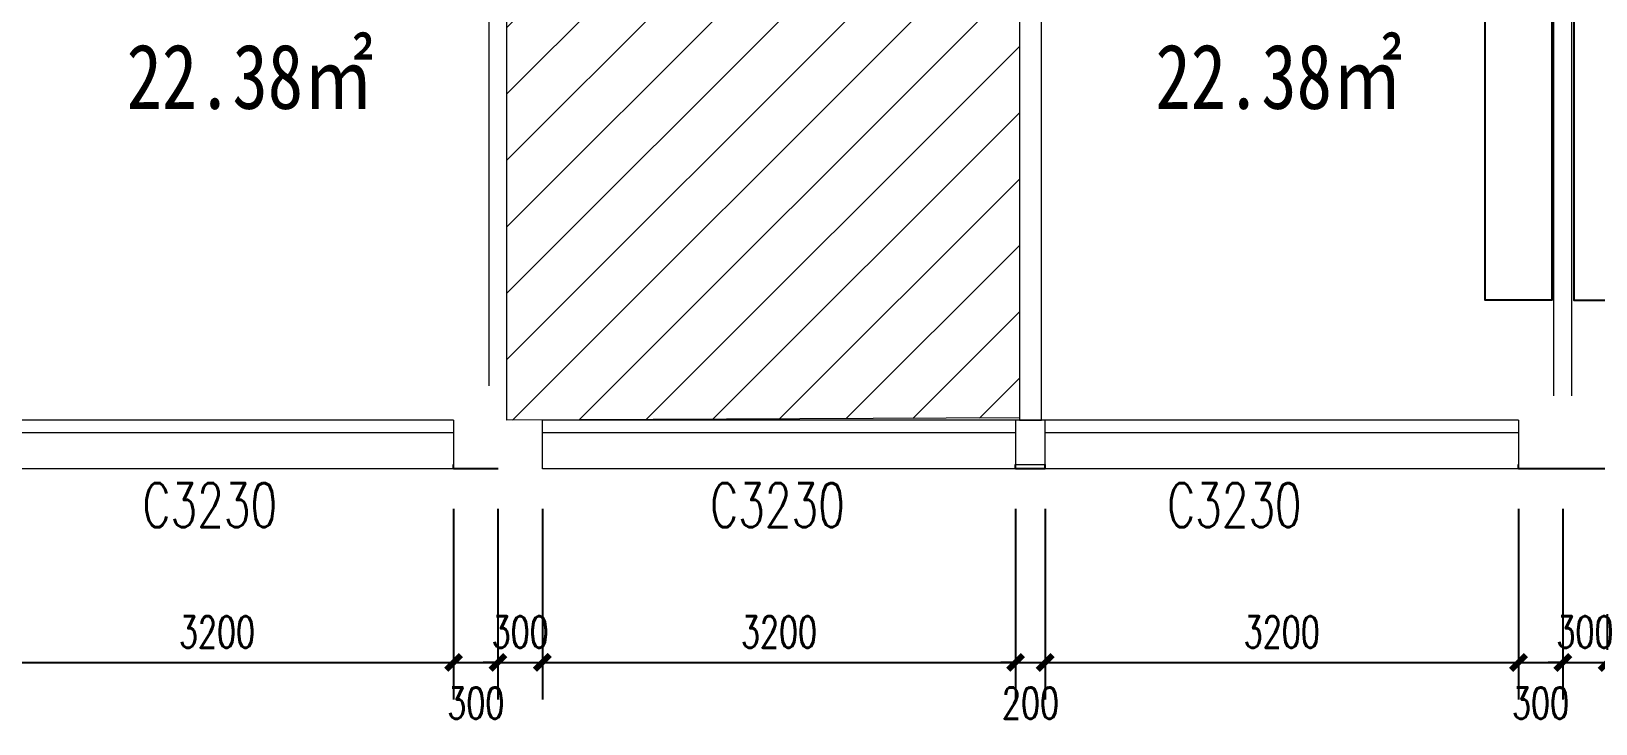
# Model space of a CAD drawing. Header units: millimetres. Extents: x 164760 to 3716174, y -1766400 to 11969.
# Drawn here: x 3535139 to 3545718, y -1764037 to -1759352 of the extents above; entities that cross this region are included whole.
import ezdxf

# ---------------------------------------------------------------- set-up
doc = ezdxf.new("R2010")
doc.units = ezdxf.units.MM
doc.header["$LTSCALE"] = 1000
doc.linetypes.add('DASH', pattern=[0.35, 0.25, -0.1])
doc.layers.get('0').update_dxf_attribs({"color": 253, "linetype": 'CONTINUOUS'})
doc.layers.get('Defpoints').update_dxf_attribs({"color": 250, "linetype": 'CONTINUOUS', "lineweight": 0})
for name, color, linetype in [('FC-Text Annotation', 253, 'CONTINUOUS'), ('PUB_DIM', 253, 'CONTINUOUS'), ('SURFACE', 253, 'CONTINUOUS'), ('WINDOW_TEXT', 253, 'CONTINUOUS'), ('平面家具', 253, 'CONTINUOUS')]:
    doc.layers.add(name, color=color, linetype=linetype)
for name, color, linetype, lineweight in [('FF-Text【平面文字】', 253, 'CONTINUOUS', 0), ('RC-Text【天花文字】', 253, 'CONTINUOUS', 0), ('WALL', 253, 'CONTINUOUS', 0), ('Wall【墙体】', 253, 'CONTINUOUS', 0), ('WINDOW', 253, 'CONTINUOUS', 0), ('Xline【辅助线】', 253, 'CONTINUOUS', 0)]:
    doc.layers.add(name, color=color, linetype=linetype, lineweight=lineweight)
doc.styles.add('_TCH_DIM_T3', font='SIMPLEX', dxfattribs={"width": 0.705882, "bigfont": 'GBCBIG'})
doc.styles.add('_TCH_WINDOW', font='SIMPLEX', dxfattribs={"bigfont": 'GBCBIG'})
doc.styles.add('文字', font='')
doc.styles.get('文字').set_extended_font_data('SimSun')
doc.dimstyles.new('_TCH_ARCH&&100', dxfattribs={"dimtxt": 212.5, "dimasz": 100, "dimexe": 250, "dimexo": 300, "dimgap": 100, "dimtad": 1, "dimdec": 0, "dimzin": 0, "dimdsep": 46, "dimtxsty": '_TCH_DIM_T3', "dimblk": 'ARCHTICK', "dimcen": 0.09, "dimclrt": 7, "dimazin": 2, "dimtfac": 1, "dimtdec": 0, "dimtix": 1, "dimtmove": 2, "dimatfit": 3, "dimtolj": 1, "dimtzin": 0, "dimarcsym": 0})

# ---------------------------------------------------------------- blocks, each defined once
blk = doc.blocks.new('_ArchTick')
at = {"color": 2, "linetype": 'ByBlock', "const_width": 0.4}
blk.add_lwpolyline([(-0.5, -0.5), (0.5, 0.5)], dxfattribs=at)
blk = doc.blocks.new('*D174')
at = {"layer": 'Defpoints', "color": 0, "transparency": 16777216}
for p in [(3534795, -1762282), (3537995, -1762282), (3537995, -1763622)]:
    blk.add_point(p, dxfattribs=at)
at = {"layer": 'PUB_DIM', "color": 0, "lineweight": -2, "transparency": 16777216}
for p, q in [((3534795, -1762582), (3534795, -1763872)), ((3537995, -1762582), (3537995, -1763872)), ((3534795, -1763622), (3537995, -1763622))]:
    blk.add_line(p, q, dxfattribs=at)
at = {"layer": 'PUB_DIM', "color": 0, "lineweight": -2, "transparency": 16777216, "xscale": 100, "yscale": 100, "zscale": 100, "rotation": 180}
blk.add_blockref('_ArchTick', (3534795, -1763622), dxfattribs=at)
at = {"layer": 'PUB_DIM', "color": 0, "lineweight": -2, "transparency": 16777216, "xscale": 100, "yscale": 100, "zscale": 100}
blk.add_blockref('_ArchTick', (3537995, -1763622), dxfattribs=at)
at = {"layer": 'PUB_DIM', "color": 7, "transparency": 16777216, "insert": (3536395, -1763416), "char_height": 212.5, "attachment_point": 5, "style": '_TCH_DIM_T3'}
blk.add_mtext('\\A1;3200', dxfattribs=at)
blk = doc.blocks.new('*D175')
at = {"layer": 'Defpoints', "color": 0, "transparency": 16777216}
for p in [(3537995, -1762282), (3538295, -1762282), (3538295, -1763622)]:
    blk.add_point(p, dxfattribs=at)
at = {"layer": 'PUB_DIM', "color": 0, "lineweight": -2, "transparency": 16777216}
for p, q in [((3537995, -1762582), (3537995, -1763872)), ((3538295, -1762582), (3538295, -1763872)), ((3537995, -1763622), (3538295, -1763622))]:
    blk.add_line(p, q, dxfattribs=at)
at = {"layer": 'PUB_DIM', "color": 0, "lineweight": -2, "transparency": 16777216, "xscale": 100, "yscale": 100, "zscale": 100, "rotation": 180}
blk.add_blockref('_ArchTick', (3537995, -1763622), dxfattribs=at)
at = {"layer": 'PUB_DIM', "color": 0, "lineweight": -2, "transparency": 16777216, "xscale": 100, "yscale": 100, "zscale": 100}
blk.add_blockref('_ArchTick', (3538295, -1763622), dxfattribs=at)
at = {"layer": 'PUB_DIM', "color": 7, "transparency": 16777216, "insert": (3538145, -1763897), "char_height": 212.5, "attachment_point": 5, "style": '_TCH_DIM_T3'}
blk.add_mtext('\\A1;300', dxfattribs=at)
blk = doc.blocks.new('*D176')
at = {"layer": 'Defpoints', "color": 0, "transparency": 16777216}
for p in [(3538295, -1762282), (3538595, -1762282), (3538595, -1763622)]:
    blk.add_point(p, dxfattribs=at)
at = {"layer": 'PUB_DIM', "color": 0, "lineweight": -2, "transparency": 16777216}
for p, q in [((3538295, -1762582), (3538295, -1763872)), ((3538595, -1762582), (3538595, -1763872)), ((3538295, -1763622), (3538195, -1763622)), ((3538295, -1763622), (3538595, -1763622)), ((3538595, -1763622), (3538695, -1763622))]:
    blk.add_line(p, q, dxfattribs=at)
at = {"layer": 'PUB_DIM', "color": 0, "lineweight": -2, "transparency": 16777216, "xscale": 100, "yscale": 100, "zscale": 100}
blk.add_blockref('_ArchTick', (3538295, -1763622), dxfattribs=at)
at = {"layer": 'PUB_DIM', "color": 0, "lineweight": -2, "transparency": 16777216, "xscale": 100, "yscale": 100, "zscale": 100, "rotation": 180}
blk.add_blockref('_ArchTick', (3538595, -1763622), dxfattribs=at)
at = {"layer": 'PUB_DIM', "color": 7, "transparency": 16777216, "insert": (3538445, -1763416), "char_height": 212.5, "attachment_point": 5, "style": '_TCH_DIM_T3'}
blk.add_mtext('\\A1;300', dxfattribs=at)
blk = doc.blocks.new('*D177')
at = {"layer": 'Defpoints', "color": 0, "transparency": 16777216}
for p in [(3538595, -1762282), (3541795, -1762282), (3541795, -1763622)]:
    blk.add_point(p, dxfattribs=at)
at = {"layer": 'PUB_DIM', "color": 0, "lineweight": -2, "transparency": 16777216}
for p, q in [((3538595, -1762582), (3538595, -1763872)), ((3541795, -1762582), (3541795, -1763872)), ((3538595, -1763622), (3541795, -1763622))]:
    blk.add_line(p, q, dxfattribs=at)
at = {"layer": 'PUB_DIM', "color": 0, "lineweight": -2, "transparency": 16777216, "xscale": 100, "yscale": 100, "zscale": 100, "rotation": 180}
blk.add_blockref('_ArchTick', (3538595, -1763622), dxfattribs=at)
at = {"layer": 'PUB_DIM', "color": 0, "lineweight": -2, "transparency": 16777216, "xscale": 100, "yscale": 100, "zscale": 100}
blk.add_blockref('_ArchTick', (3541795, -1763622), dxfattribs=at)
at = {"layer": 'PUB_DIM', "color": 7, "transparency": 16777216, "insert": (3540195, -1763416), "char_height": 212.5, "attachment_point": 5, "style": '_TCH_DIM_T3'}
blk.add_mtext('\\A1;3200', dxfattribs=at)
blk = doc.blocks.new('*D178')
at = {"layer": 'Defpoints', "color": 0, "transparency": 16777216}
for p in [(3541795, -1762282), (3541995, -1762282), (3541995, -1763622)]:
    blk.add_point(p, dxfattribs=at)
at = {"layer": 'PUB_DIM', "color": 0, "lineweight": -2, "transparency": 16777216}
for p, q in [((3541795, -1762582), (3541795, -1763872)), ((3541995, -1762582), (3541995, -1763872)), ((3541795, -1763622), (3541695, -1763622)), ((3541795, -1763622), (3541995, -1763622)), ((3541995, -1763622), (3542095, -1763622))]:
    blk.add_line(p, q, dxfattribs=at)
at = {"layer": 'PUB_DIM', "color": 0, "lineweight": -2, "transparency": 16777216, "xscale": 100, "yscale": 100, "zscale": 100}
blk.add_blockref('_ArchTick', (3541795, -1763622), dxfattribs=at)
at = {"layer": 'PUB_DIM', "color": 0, "lineweight": -2, "transparency": 16777216, "xscale": 100, "yscale": 100, "zscale": 100, "rotation": 180}
blk.add_blockref('_ArchTick', (3541995, -1763622), dxfattribs=at)
at = {"layer": 'PUB_DIM', "color": 7, "transparency": 16777216, "insert": (3541895, -1763897), "char_height": 212.5, "attachment_point": 5, "style": '_TCH_DIM_T3'}
blk.add_mtext('\\A1;200', dxfattribs=at)
blk = doc.blocks.new('*D179')
at = {"layer": 'Defpoints', "color": 0, "transparency": 16777216}
for p in [(3541995, -1762282), (3545195, -1762282), (3545195, -1763622)]:
    blk.add_point(p, dxfattribs=at)
at = {"layer": 'PUB_DIM', "color": 0, "lineweight": -2, "transparency": 16777216}
for p, q in [((3541995, -1762582), (3541995, -1763872)), ((3545195, -1762582), (3545195, -1763872)), ((3541995, -1763622), (3545195, -1763622))]:
    blk.add_line(p, q, dxfattribs=at)
at = {"layer": 'PUB_DIM', "color": 0, "lineweight": -2, "transparency": 16777216, "xscale": 100, "yscale": 100, "zscale": 100, "rotation": 180}
blk.add_blockref('_ArchTick', (3541995, -1763622), dxfattribs=at)
at = {"layer": 'PUB_DIM', "color": 0, "lineweight": -2, "transparency": 16777216, "xscale": 100, "yscale": 100, "zscale": 100}
blk.add_blockref('_ArchTick', (3545195, -1763622), dxfattribs=at)
at = {"layer": 'PUB_DIM', "color": 7, "transparency": 16777216, "insert": (3543595, -1763416), "char_height": 212.5, "attachment_point": 5, "style": '_TCH_DIM_T3'}
blk.add_mtext('\\A1;3200', dxfattribs=at)
blk = doc.blocks.new('*D180')
at = {"layer": 'Defpoints', "color": 0, "transparency": 16777216}
for p in [(3545195, -1762282), (3545495, -1762282), (3545495, -1763622)]:
    blk.add_point(p, dxfattribs=at)
at = {"layer": 'PUB_DIM', "color": 0, "lineweight": -2, "transparency": 16777216}
for p, q in [((3545195, -1762582), (3545195, -1763872)), ((3545495, -1762582), (3545495, -1763872)), ((3545195, -1763622), (3545495, -1763622))]:
    blk.add_line(p, q, dxfattribs=at)
at = {"layer": 'PUB_DIM', "color": 0, "lineweight": -2, "transparency": 16777216, "xscale": 100, "yscale": 100, "zscale": 100, "rotation": 180}
blk.add_blockref('_ArchTick', (3545195, -1763622), dxfattribs=at)
at = {"layer": 'PUB_DIM', "color": 0, "lineweight": -2, "transparency": 16777216, "xscale": 100, "yscale": 100, "zscale": 100}
blk.add_blockref('_ArchTick', (3545495, -1763622), dxfattribs=at)
at = {"layer": 'PUB_DIM', "color": 7, "transparency": 16777216, "insert": (3545345, -1763897), "char_height": 212.5, "attachment_point": 5, "style": '_TCH_DIM_T3'}
blk.add_mtext('\\A1;300', dxfattribs=at)
blk = doc.blocks.new('*D181')
at = {"layer": 'Defpoints', "color": 0, "transparency": 16777216}
for p in [(3545495, -1762282), (3545795, -1762282), (3545795, -1763622)]:
    blk.add_point(p, dxfattribs=at)
at = {"layer": 'PUB_DIM', "color": 0, "lineweight": -2, "transparency": 16777216}
for p, q in [((3545495, -1762582), (3545495, -1763872)), ((3545795, -1762582), (3545795, -1763872)), ((3545495, -1763622), (3545395, -1763622)), ((3545495, -1763622), (3545795, -1763622)), ((3545795, -1763622), (3545895, -1763622))]:
    blk.add_line(p, q, dxfattribs=at)
at = {"layer": 'PUB_DIM', "color": 0, "lineweight": -2, "transparency": 16777216, "xscale": 100, "yscale": 100, "zscale": 100}
blk.add_blockref('_ArchTick', (3545495, -1763622), dxfattribs=at)
at = {"layer": 'PUB_DIM', "color": 0, "lineweight": -2, "transparency": 16777216, "xscale": 100, "yscale": 100, "zscale": 100, "rotation": 180}
blk.add_blockref('_ArchTick', (3545795, -1763622), dxfattribs=at)
at = {"layer": 'PUB_DIM', "color": 7, "transparency": 16777216, "insert": (3545645, -1763416), "char_height": 212.5, "attachment_point": 5, "style": '_TCH_DIM_T3'}
blk.add_mtext('\\A1;300', dxfattribs=at)
blk = doc.blocks.new('$WINLIB2D$00000004')
for p, q in [((-0.5, 0.5), (0.5, 0.5)), ((-0.5, 0.5), (-0.5, -0.5)), ((0.5, -0.5), (0.5, 0.5)), ((-0.5, 0.2406), (0.5, 0.2406)), ((-0.5, -0.5), (0.5, -0.5))]:
    blk.add_line(p, q)
blk = doc.blocks.new('海龙0109180699')
for points in [[(-1725, 7095), (-1725, 7145), (-1125, 7145), (-1125, 7095)], [(-1725, 7145), (-1725, 5345), (-1125, 5345), (-1125, 7145)], [(-1125, 5395), (-1125, 5345), (-1725, 5345), (-1725, 5395)]]:
    blk.add_lwpolyline(points, close=True)
at = {"color": 8}
for points in [[(-1700, 7095), (-1700, 5395)], [(-1150, 7095), (-1150, 5395)]]:
    blk.add_lwpolyline(points, dxfattribs=at)
for points in [[(-1455, 7080), (-1455, 7095), (-1395, 7095), (-1395, 7080)], [(-1395, 5410), (-1395, 5395), (-1455, 5395), (-1455, 5410)], [(-1395, 5410), (-1395, 5395), (-1455, 5395), (-1455, 5410)]]:
    blk.add_lwpolyline(points, close=True, dxfattribs=at)
at = {"color": 8, "linetype": 'DASH', "ltscale": 0.006}
for points in [[(-1438, 7080), (-1438, 5410)], [(-1413, 7080), (-1413, 5410)]]:
    blk.add_lwpolyline(points, dxfattribs=at)
for points in [[(-1629, 6959), (-1217, 6877), (-1221, 6852), (-1633, 6934)], [(-1462, 6926), (-1383, 6910), (-1388, 6885), (-1467, 6901)], [(-1463, 6918), (-1385, 6903), (-1387, 6893), (-1465, 6908)], [(-1629, 6839), (-1217, 6757), (-1221, 6732), (-1633, 6814)], [(-1462, 6806), (-1383, 6790), (-1388, 6765), (-1467, 6781)], [(-1463, 6798), (-1385, 6783), (-1387, 6773), (-1465, 6788)], [(-1629, 6719), (-1217, 6637), (-1221, 6612), (-1633, 6694)], [(-1462, 6686), (-1383, 6670), (-1388, 6645), (-1467, 6661)], [(-1463, 6678), (-1385, 6663), (-1387, 6653), (-1465, 6668)], [(-1629, 6599), (-1217, 6517), (-1221, 6492), (-1633, 6574)], [(-1462, 6566), (-1383, 6550), (-1388, 6525), (-1467, 6541)], [(-1629, 6479), (-1217, 6397), (-1221, 6372), (-1633, 6454)], [(-1463, 6558), (-1385, 6543), (-1387, 6533), (-1465, 6548)], [(-1629, 6359), (-1217, 6277), (-1221, 6252), (-1633, 6334)], [(-1462, 6446), (-1383, 6430), (-1388, 6405), (-1467, 6421)], [(-1463, 6438), (-1385, 6423), (-1387, 6413), (-1465, 6428)], [(-1462, 6326), (-1383, 6310), (-1388, 6285), (-1467, 6301)], [(-1463, 6318), (-1385, 6303), (-1387, 6293), (-1465, 6308)], [(-1629, 6239), (-1217, 6157), (-1221, 6132), (-1633, 6214)], [(-1462, 6206), (-1383, 6190), (-1388, 6165), (-1467, 6181)], [(-1463, 6198), (-1385, 6183), (-1387, 6173), (-1465, 6188)], [(-1629, 6119), (-1217, 6037), (-1221, 6012), (-1633, 6094)], [(-1462, 6086), (-1383, 6070), (-1388, 6045), (-1467, 6061)], [(-1463, 6078), (-1385, 6063), (-1387, 6053), (-1465, 6068)], [(-1629, 5999), (-1217, 5917), (-1221, 5892), (-1633, 5974)], [(-1462, 5966), (-1383, 5950), (-1388, 5925), (-1467, 5941)], [(-1463, 5958), (-1385, 5943), (-1387, 5933), (-1465, 5948)], [(-1629, 5879), (-1217, 5797), (-1221, 5772), (-1633, 5854)], [(-1462, 5846), (-1383, 5830), (-1388, 5805), (-1467, 5821)], [(-1463, 5838), (-1385, 5823), (-1387, 5813), (-1465, 5828)], [(-1629, 5759), (-1217, 5677), (-1221, 5652), (-1633, 5734)], [(-1462, 5726), (-1383, 5710), (-1388, 5685), (-1467, 5701)], [(-1463, 5718), (-1385, 5703), (-1387, 5693), (-1465, 5708)], [(-1629, 5639), (-1217, 5557), (-1221, 5532), (-1633, 5614)], [(-1462, 5606), (-1383, 5590), (-1388, 5565), (-1467, 5581)], [(-1463, 5598), (-1385, 5583), (-1387, 5573), (-1465, 5588)]]:
    blk.add_lwpolyline(points, close=True, dxfattribs=at)
at = {"layer": '平面家具', "color": 43, "linetype": 'ByBlock'}
blk.add_lwpolyline([(-1275, 3824), (-1725, 3824), (-1725, 824), (-1275, 824)], close=True, dxfattribs=at)

msp = doc.modelspace()

# ---------------------------------------------------------------- hatches: boundary and pattern name
at = {"layer": 'Xline【辅助线】'}
h = msp.add_hatch(dxfattribs=at)
h.set_pattern_fill('ANSI31', color=256, scale=100)
h.set_pattern_definition([(45, (3521780.4, -1761982.5), (-224.5064, 224.5064), [])])
h.paths.add_polyline_path([(3541820.3, -1757435.5), (3540785.3, -1757435.5), (3540785.4, -1754700.2), (3538355.3, -1754700.2), (3538355.3, -1761982.5), (3541820.3, -1761967.5)])

# ---------------------------------------------------------------- linework, layer by layer
at = {"layer": 'RC-Text【天花文字】'}
msp.add_lwpolyline([(3538355.3, -1754700.2), (3540785.4, -1754700.2), (3540785.3, -1757435.5), (3541820.3, -1757435.5), (3541820.3, -1761967.5), (3538355.3, -1761982.5), (3538355.3, -1754700.2)], dxfattribs=at)
at = {"layer": 'SURFACE'}
for p, q in [((3537995.3, -1762312.5), (3537995.3, -1762282.5)), ((3538295.3, -1762312.5), (3537995.3, -1762312.5)), ((3541795.3, -1762312.5), (3541795.3, -1762282.5)), ((3541995.3, -1762312.5), (3541795.3, -1762312.5)), ((3541995.3, -1762312.5), (3541995.3, -1762282.5)), ((3545195.3, -1762312.5), (3545195.3, -1762282.5)), ((3545495.3, -1762312.5), (3545195.3, -1762312.5)), ((3545795.3, -1762312.5), (3545495.3, -1762312.5))]:
    msp.add_line(p, q, dxfattribs=at)
at = {"layer": 'WALL'}
for p, q in [((3541995.3, -1761982.5), (3541795.3, -1761982.5)), ((3541795.3, -1761982.5), (3541795.3, -1762282.5)), ((3541995.3, -1762282.5), (3541995.3, -1761982.5)), ((3541795.3, -1762282.5), (3541995.3, -1762282.5))]:
    msp.add_line(p, q, dxfattribs=at)
at = {"layer": 'Wall【墙体】', "color": 6}
msp.add_line((3541970.3, -1761982.5), (3541820.3, -1761982.5), dxfattribs=at)
msp.add_lwpolyline([(3541820.3, -1761982.5), (3541970.3, -1761982.5), (3541970.3, -1754850.2), (3541820.3, -1754850.2)], close=True, dxfattribs=at)
at = {"layer": 'Xline【辅助线】'}
for p, q in [((3538235.3, -1761750.2), (3538235.3, -1754850.2)), ((3538355.3, -1761750.2), (3538355.3, -1754850.2)), ((3545435.3, -1761817.9), (3545435.3, -1754917.9)), ((3545555.3, -1761817.9), (3545555.3, -1754917.9))]:
    msp.add_line(p, q, dxfattribs=at)

# ---------------------------------------------------------------- block references
at = {"layer": 'FF-Text【平面文字】', "xscale": -1}
msp.add_blockref('海龙0109180699', (3543695.3, -1761995.7), dxfattribs=at)
at = {"layer": 'FF-Text【平面文字】'}
msp.add_blockref('海龙0109180699', (3547295.3, -1761995.7), dxfattribs=at)
at = {"layer": 'WINDOW'}
ref = msp.add_blockref('$WINLIB2D$00000004', (3536395.3, -1762147.5), dxfattribs=dict(at, xscale=3200, yscale=-330, zscale=3200, rotation=180))
ref.add_attrib('A', 'C3230', (3535892.4, -1762706.2), dxfattribs={"layer": 'WINDOW_TEXT', "height": 297.5, "style": '_TCH_WINDOW', "width": 0.705882})
ref = msp.add_blockref('$WINLIB2D$00000004', (3540195.3, -1762147.5), dxfattribs=dict(at, xscale=3200, yscale=-330, zscale=3200, rotation=180))
ref.add_attrib('A', 'C3230', (3539730.2, -1762706.2), dxfattribs={"layer": 'WINDOW_TEXT', "height": 297.5, "style": '_TCH_WINDOW', "width": 0.705882})
ref = msp.add_blockref('$WINLIB2D$00000004', (3543595.3, -1762147.5), dxfattribs=dict(at, xscale=3200, yscale=-330, zscale=3200, rotation=180))
ref.add_attrib('A', 'C3230', (3542820, -1762706.2), dxfattribs={"layer": 'WINDOW_TEXT', "height": 297.5, "style": '_TCH_WINDOW', "width": 0.705882})

# ---------------------------------------------------------------- texts
at = {"layer": 'FC-Text Annotation', "style": '文字', "width": 0.8}
for p in [(3535783.8, -1759876.9), (3542740.7, -1759876.9)]:
    msp.add_text('22.38㎡', height=438.58, dxfattribs=at).set_placement(p)

# ---------------------------------------------------------------- dimensions: what is measured, and where the dimension line sits
at = {"layer": 'PUB_DIM'}
for p1, p2, picture, middle in [((3534795.3, -1762282.5), (3537995.3, -1762282.5), '*D174', (3536395.3, -1763415.9)), ((3538295.3, -1762282.5), (3538595.3, -1762282.5), '*D176', (3538445.3, -1763415.9)), ((3538595.3, -1762282.5), (3541795.3, -1762282.5), '*D177', (3540195.3, -1763415.9)), ((3541995.3, -1762282.5), (3545195.3, -1762282.5), '*D179', (3543595.3, -1763415.9)), ((3545495.3, -1762282.5), (3545795.3, -1762282.5), '*D181', (3545645.3, -1763415.9))]:
    dim = msp.add_aligned_dim(p1=p1, p2=p2, distance=-1339.7, dimstyle='_TCH_ARCH&&100', dxfattribs=at)
    dim.commit()
    dim.dimension.update_dxf_attribs({"geometry": picture, "text_midpoint": middle})
for base, p1, p2, picture, middle in [((3538295.3, -1763622.2), (3537995.3, -1762282.5), (3538295.3, -1762282.5), '*D175', (3538145.3, -1763897.2)), ((3541995.3, -1763622.2), (3541795.3, -1762282.5), (3541995.3, -1762282.5), '*D178', (3541895.3, -1763897.2)), ((3545495.3, -1763622.2), (3545195.3, -1762282.5), (3545495.3, -1762282.5), '*D180', (3545345.3, -1763897.2))]:
    dim = msp.add_linear_dim(base=base, p1=p1, p2=p2, angle=0, dimstyle='_TCH_ARCH&&100', dxfattribs=at)
    dim.commit()
    dim.dimension.update_dxf_attribs({"geometry": picture, "text_midpoint": middle, "dimtype": 129})

doc.saveas('drawing.dxf')
